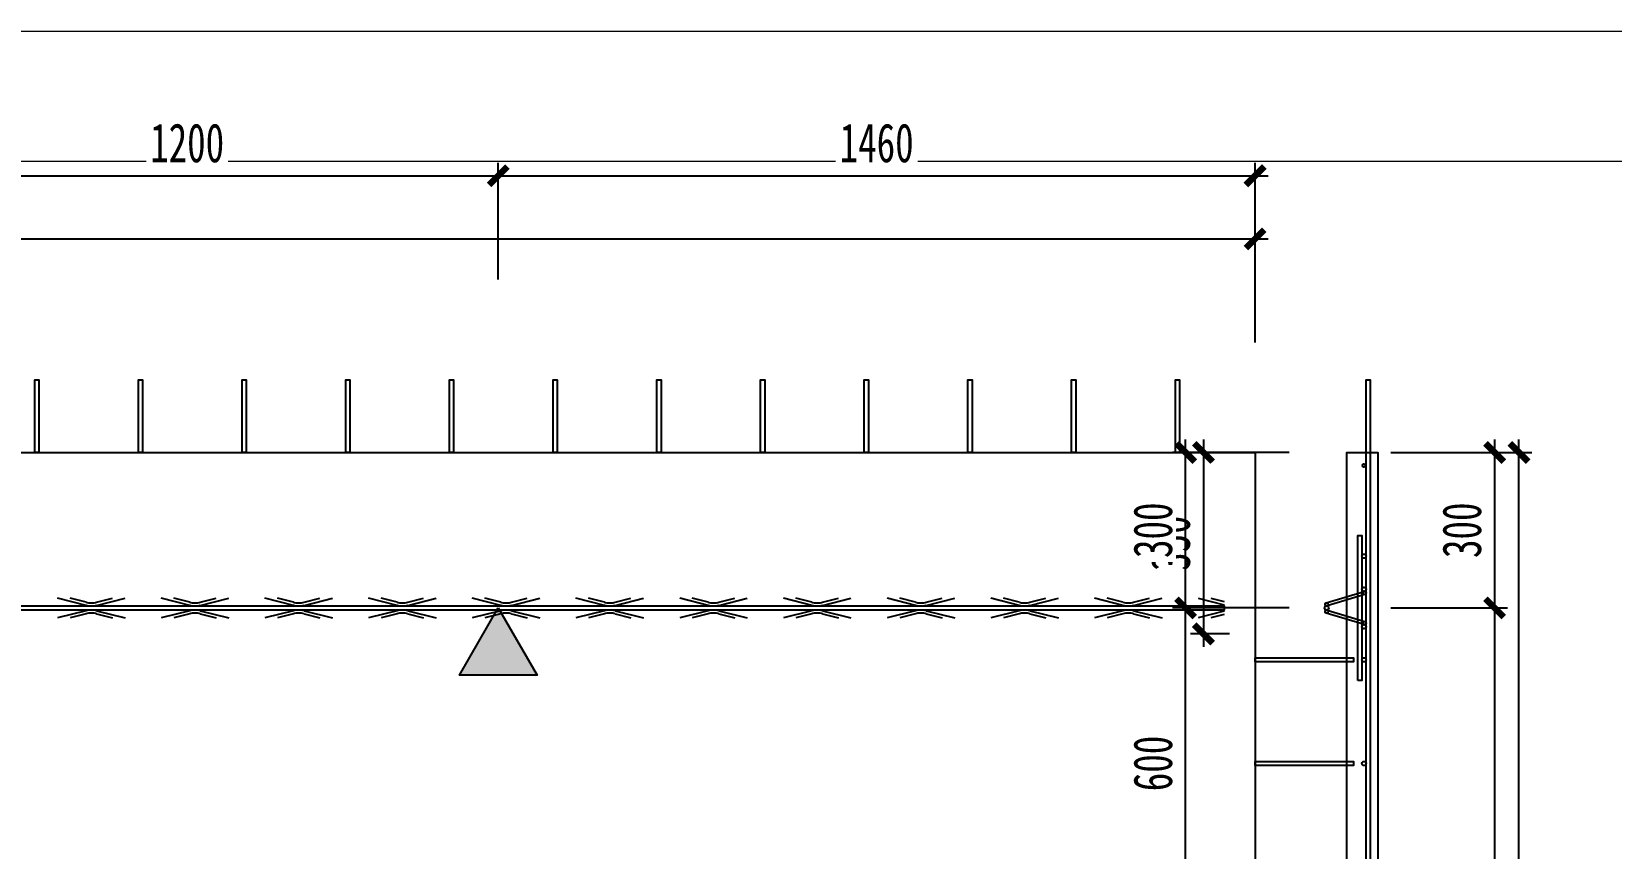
# Model space of a CAD drawing. Extents: x -524 to 129100, y -10500 to 1.
# Drawn here: x 28183 to 31230, y -1576 to 0 of the extents above; entities that cross this region are included whole.
import ezdxf

# ---------------------------------------------------------------- set-up
doc = ezdxf.new("R2010")
doc.units = 0
doc.header["$LTSCALE"] = 250
doc.linetypes.add('BeePC_CENTER', pattern=[2, 1.25, -0.25, 0.25, -0.25])
doc.layers.get('0').update_dxf_attribs({"linetype": 'CONTINUOUS'})
doc.layers.get('Defpoints').update_dxf_attribs({"linetype": 'CONTINUOUS'})
for name, color, linetype in [('BeePC-CCBZ', 110, 'CONTINUOUS'), ('BeePC-GJ-LEVEL', 141, 'CONTINUOUS'), ('BeePC-GJ-Truss', 185, 'CONTINUOUS'), ('BeePC-TONG-ZT', 50, 'CONTINUOUS')]:
    doc.layers.add(name, color=color, linetype=linetype)
doc.layers.add('G-ANNO-TTLB', color=7, linetype='CONTINUOUS', lineweight=9)
doc.layers.add('G-ANNO-TTLB-THIN', color=7, linetype='CONTINUOUS', lineweight=9)
doc.styles.add('BeePC_Dim', font='simfang.ttf', dxfattribs={"width": 0.7})
doc.dimstyles.new('BeePC_DIM_25_25', dxfattribs={"dimtxt": 75, "dimasz": 25, "dimexe": 25, "dimexo": 0, "dimgap": 25, "dimtad": 1, "dimdec": 0, "dimzin": 0, "dimdsep": 46, "dimtxsty": 'BeePC_Dim', "dimblk": 'ARCHTICK', "dimcen": 0, "dimdle": 25, "dimclrt": 7, "dimadec": 0, "dimazin": 0, "dimtfac": 1, "dimtdec": 0, "dimtix": 1, "dimtmove": 2, "dimatfit": 3, "dimfxl": 250, "dimfxlon": 1, "dimtfill": 1, "dimtolj": 1, "dimtzin": 0, "dimarcsym": 0})

# ---------------------------------------------------------------- blocks, each defined once
blk = doc.blocks.new('A2-嗡嗡 - A2_嗡嗡-493291-DB1详图')
at = {"layer": 'G-ANNO-TTLB'}
blk.add_line((27.5, -113), (586.5, -113), dxfattribs=at)
at = {"layer": 'G-ANNO-TTLB-THIN'}
blk.add_line((596.5, -103), (2.5, -103), dxfattribs=at)
blk = doc.blocks.new('BeePC_HangPoint')
at = {"ltscale": 25}
h = blk.add_hatch(color=256, dxfattribs=at)
h.dxf.hatch_style = 1
h.paths.add_polyline_path([(0, 0), (-75, -129.9), (75, -129.9)])
blk.add_lwpolyline([(0, 0), (75, -129.9), (-75, -129.9)], close=True, dxfattribs=at)
blk = doc.blocks.new('_ArchTick')
at = {"color": 0, "linetype": 'ByBlock', "const_width": 0.5}
blk.add_lwpolyline([(-0.71, -0.71), (0.71, 0.71)], dxfattribs=at)
blk = doc.blocks.new('*D74')
at = {"layer": 'BeePC-CCBZ', "color": 0, "lineweight": -2, "transparency": 16777216}
for p, q in [((23272.8, -600.1), (23272.8, -375.1)), ((30542.4, -600.1), (30542.4, -375.1)), ((23247.8, -400.1), (30567.4, -400.1))]:
    blk.add_line(p, q, dxfattribs=at)
at = {"layer": 'Defpoints', "color": 0, "transparency": 16777216}
for p in [(30542.4, -400.1), (23272.8, -772.1), (30542.4, -2012.1)]:
    blk.add_point(p, dxfattribs=at)
at = {"layer": 'BeePC-CCBZ', "color": 0, "lineweight": -2, "transparency": 16777216, "xscale": 25, "yscale": 25, "zscale": 25, "rotation": 180}
blk.add_blockref('_ArchTick', (23272.8, -400.1), dxfattribs=at)
at = {"layer": 'BeePC-CCBZ', "color": 0, "lineweight": -2, "transparency": 16777216, "xscale": 25, "yscale": 25, "zscale": 25}
blk.add_blockref('_ArchTick', (30542.4, -400.1), dxfattribs=at)
at = {"layer": 'BeePC-CCBZ', "color": 7, "linetype": 'BeePC_CENTER', "transparency": 16777216, "insert": (26907.6, -337.2), "char_height": 75, "attachment_point": 5, "style": 'BeePC_Dim', "bg_fill": 3, "box_fill_scale": 1.1, "bg_fill_color": 256, "bg_fill_true_color": 13158600, "bg_fill_transparency": 0}
blk.add_mtext('\\A1;7270', dxfattribs=at)
blk = doc.blocks.new('*D79')
at = {"layer": 'BeePC-CCBZ', "color": 0, "lineweight": -2, "transparency": 16777216}
for p, q in [((27882.6, -478.1), (27882.6, -253.1)), ((29082.6, -478.1), (29082.6, -253.1)), ((27857.6, -278.1), (29107.6, -278.1))]:
    blk.add_line(p, q, dxfattribs=at)
at = {"layer": 'Defpoints', "color": 0, "transparency": 16777216}
for p in [(29082.6, -278.1), (27882.6, -2912.1), (29082.6, -2912.1)]:
    blk.add_point(p, dxfattribs=at)
at = {"layer": 'BeePC-CCBZ', "color": 0, "lineweight": -2, "transparency": 16777216, "xscale": 25, "yscale": 25, "zscale": 25, "rotation": 180}
blk.add_blockref('_ArchTick', (27882.6, -278.1), dxfattribs=at)
at = {"layer": 'BeePC-CCBZ', "color": 0, "lineweight": -2, "transparency": 16777216, "xscale": 25, "yscale": 25, "zscale": 25}
blk.add_blockref('_ArchTick', (29082.6, -278.1), dxfattribs=at)
at = {"layer": 'BeePC-CCBZ', "color": 7, "linetype": 'BeePC_CENTER', "transparency": 16777216, "insert": (28482.6, -215.2), "char_height": 75, "attachment_point": 5, "style": 'BeePC_Dim', "bg_fill": 3, "box_fill_scale": 1.1, "bg_fill_color": 256, "bg_fill_true_color": 13158600, "bg_fill_transparency": 0}
blk.add_mtext('\\A1;1200', dxfattribs=at)
blk = doc.blocks.new('*D80')
at = {"layer": 'BeePC-CCBZ', "color": 0, "lineweight": -2, "transparency": 16777216}
for p, q in [((29082.6, -478.1), (29082.6, -253.1)), ((30542.4, -478.1), (30542.4, -253.1)), ((29057.6, -278.1), (30567.4, -278.1))]:
    blk.add_line(p, q, dxfattribs=at)
at = {"layer": 'Defpoints', "color": 0, "transparency": 16777216}
for p in [(30542.4, -278.1), (30542.4, -2012.1), (29082.6, -2912.1)]:
    blk.add_point(p, dxfattribs=at)
at = {"layer": 'BeePC-CCBZ', "color": 0, "lineweight": -2, "transparency": 16777216, "xscale": 25, "yscale": 25, "zscale": 25, "rotation": 180}
blk.add_blockref('_ArchTick', (29082.6, -278.1), dxfattribs=at)
at = {"layer": 'BeePC-CCBZ', "color": 0, "lineweight": -2, "transparency": 16777216, "xscale": 25, "yscale": 25, "zscale": 25}
blk.add_blockref('_ArchTick', (30542.4, -278.1), dxfattribs=at)
at = {"layer": 'BeePC-CCBZ', "color": 7, "linetype": 'BeePC_CENTER', "transparency": 16777216, "insert": (29812.5, -215.2), "char_height": 75, "attachment_point": 5, "style": 'BeePC_Dim', "bg_fill": 3, "box_fill_scale": 1.1, "bg_fill_color": 256, "bg_fill_true_color": 13158600, "bg_fill_transparency": 0}
blk.add_mtext('\\A1;1460', dxfattribs=at)
blk = doc.blocks.new('*D81')
at = {"layer": 'BeePC-CCBZ', "color": 0, "lineweight": -2, "transparency": 16777216}
for p, q in [((30442.8, -787.1), (30442.8, -1187.1)), ((30392.8, -812.1), (30467.8, -812.1)), ((30492.8, -1162.1), (30417.8, -1162.1))]:
    blk.add_line(p, q, dxfattribs=at)
at = {"layer": 'Defpoints', "color": 0, "transparency": 16777216}
for p in [(26782.6, -812.1), (30442.8, -1162.1), (30957.8, -1162.1)]:
    blk.add_point(p, dxfattribs=at)
at = {"layer": 'BeePC-CCBZ', "color": 0, "lineweight": -2, "transparency": 16777216, "xscale": 25, "yscale": 25, "zscale": 25}
for p, rotation in [((30442.8, -812.1), 90), ((30442.8, -1162.1), 270)]:
    blk.add_blockref('_ArchTick', p, dxfattribs=dict(at, rotation=rotation))
at = {"layer": 'BeePC-CCBZ', "color": 7, "linetype": 'BeePC_CENTER', "transparency": 16777216, "insert": (30379.9, -987.1), "char_height": 75, "attachment_point": 5, "rotation": 90, "style": 'BeePC_Dim', "bg_fill": 3, "box_fill_scale": 1.1, "bg_fill_color": 256, "bg_fill_true_color": 13158600, "bg_fill_transparency": 0}
blk.add_mtext('\\A1;350', dxfattribs=at)
blk = doc.blocks.new('*D86')
at = {"layer": 'BeePC-CCBZ', "color": 0, "lineweight": -2, "transparency": 16777216}
for p, q in [((31004.4, -787.1), (31004.4, -1137.1)), ((30804.4, -812.1), (31029.4, -812.1)), ((30804.4, -1112.1), (31029.4, -1112.1))]:
    blk.add_line(p, q, dxfattribs=at)
at = {"layer": 'Defpoints', "color": 0, "transparency": 16777216}
for p in [(26782.6, -812.1), (24482.6, -1112.1), (31004.4, -1112.1)]:
    blk.add_point(p, dxfattribs=at)
at = {"layer": 'BeePC-CCBZ', "color": 0, "lineweight": -2, "transparency": 16777216, "xscale": 25, "yscale": 25, "zscale": 25}
for p, rotation in [((31004.4, -812.1), 90), ((31004.4, -1112.1), 270)]:
    blk.add_blockref('_ArchTick', p, dxfattribs=dict(at, rotation=rotation))
at = {"layer": 'BeePC-CCBZ', "color": 7, "linetype": 'BeePC_CENTER', "transparency": 16777216, "insert": (30941.5, -962.1), "char_height": 75, "attachment_point": 5, "rotation": 90, "style": 'BeePC_Dim', "bg_fill": 3, "box_fill_scale": 1.1, "bg_fill_color": 256, "bg_fill_true_color": 13158600, "bg_fill_transparency": 0}
blk.add_mtext('\\A1;300', dxfattribs=at)
blk = doc.blocks.new('*D87')
at = {"layer": 'BeePC-CCBZ', "color": 0, "lineweight": -2, "transparency": 16777216}
for p, q in [((31004.4, -1087.1), (31004.4, -2937.1)), ((30804.4, -1112.1), (31029.4, -1112.1)), ((30804.4, -2912.1), (31029.4, -2912.1))]:
    blk.add_line(p, q, dxfattribs=at)
at = {"layer": 'Defpoints', "color": 0, "transparency": 16777216}
for p in [(24482.6, -1112.1), (24482.6, -2912.1), (31004.4, -2912.1)]:
    blk.add_point(p, dxfattribs=at)
at = {"layer": 'BeePC-CCBZ', "color": 0, "lineweight": -2, "transparency": 16777216, "xscale": 25, "yscale": 25, "zscale": 25}
for p, rotation in [((31004.4, -1112.1), 90), ((31004.4, -2912.1), 270)]:
    blk.add_blockref('_ArchTick', p, dxfattribs=dict(at, rotation=rotation))
at = {"layer": 'BeePC-CCBZ', "color": 7, "linetype": 'BeePC_CENTER', "transparency": 16777216, "insert": (30941.5, -2012.1), "char_height": 75, "attachment_point": 5, "rotation": 90, "style": 'BeePC_Dim', "bg_fill": 3, "box_fill_scale": 1.1, "bg_fill_color": 256, "bg_fill_true_color": 13158600, "bg_fill_transparency": 0}
blk.add_mtext('\\A1;1800', dxfattribs=at)
blk = doc.blocks.new('*D96')
at = {"layer": 'BeePC-CCBZ', "color": 0, "lineweight": -2, "transparency": 16777216}
for p, q in [((30408.4, -1737.1), (30408.4, -1087.1)), ((30608.4, -1112.1), (30383.4, -1112.1)), ((30608.4, -1712.1), (30383.4, -1712.1))]:
    blk.add_line(p, q, dxfattribs=at)
at = {"layer": 'Defpoints', "color": 0, "transparency": 16777216}
for p in [(30408.4, -1112.1), (30680.4, -1112.1), (30680.4, -1712.1)]:
    blk.add_point(p, dxfattribs=at)
at = {"layer": 'BeePC-CCBZ', "color": 0, "lineweight": -2, "transparency": 16777216, "xscale": 25, "yscale": 25, "zscale": 25}
for p, rotation in [((30408.4, -1112.1), 90), ((30408.4, -1712.1), 270)]:
    blk.add_blockref('_ArchTick', p, dxfattribs=dict(at, rotation=rotation))
at = {"layer": 'BeePC-CCBZ', "color": 7, "linetype": 'BeePC_CENTER', "transparency": 16777216, "insert": (30345.5, -1412.1), "char_height": 75, "attachment_point": 5, "rotation": 90, "style": 'BeePC_Dim', "bg_fill": 3, "box_fill_scale": 1.1, "bg_fill_color": 256, "bg_fill_true_color": 13158600, "bg_fill_transparency": 0}
blk.add_mtext('\\A1;600', dxfattribs=at)
blk = doc.blocks.new('*D97')
at = {"layer": 'BeePC-CCBZ', "color": 0, "lineweight": -2, "transparency": 16777216}
for p, q in [((30408.4, -1137.1), (30408.4, -787.1)), ((30608.4, -812.1), (30383.4, -812.1)), ((30608.4, -1112.1), (30383.4, -1112.1))]:
    blk.add_line(p, q, dxfattribs=at)
at = {"layer": 'Defpoints', "color": 0, "transparency": 16777216}
for p in [(30408.4, -812.1), (30749.4, -812.1), (30680.4, -1112.1)]:
    blk.add_point(p, dxfattribs=at)
at = {"layer": 'BeePC-CCBZ', "color": 0, "lineweight": -2, "transparency": 16777216, "xscale": 25, "yscale": 25, "zscale": 25}
for p, rotation in [((30408.4, -812.1), 90), ((30408.4, -1112.1), 270)]:
    blk.add_blockref('_ArchTick', p, dxfattribs=dict(at, rotation=rotation))
at = {"layer": 'BeePC-CCBZ', "color": 7, "linetype": 'BeePC_CENTER', "transparency": 16777216, "insert": (30345.5, -962.1), "char_height": 75, "attachment_point": 5, "rotation": 90, "style": 'BeePC_Dim', "bg_fill": 3, "box_fill_scale": 1.1, "bg_fill_color": 256, "bg_fill_true_color": 13158600, "bg_fill_transparency": 0}
blk.add_mtext('\\A1;300', dxfattribs=at)
blk = doc.blocks.new('*D99')
at = {"layer": 'BeePC-CCBZ', "color": 0, "lineweight": -2, "transparency": 16777216}
for p, q in [((31051.4, -3237.1), (31051.4, -787.1)), ((30851.4, -812.1), (31076.4, -812.1)), ((30851.4, -3212.1), (31076.4, -3212.1))]:
    blk.add_line(p, q, dxfattribs=at)
at = {"layer": 'Defpoints', "color": 0, "transparency": 16777216}
for p in [(30749.4, -812.1), (31051.4, -812.1), (30749.4, -3212.1)]:
    blk.add_point(p, dxfattribs=at)
at = {"layer": 'BeePC-CCBZ', "color": 0, "lineweight": -2, "transparency": 16777216, "xscale": 25, "yscale": 25, "zscale": 25}
for p, rotation in [((31051.4, -812.1), 90), ((31051.4, -3212.1), 270)]:
    blk.add_blockref('_ArchTick', p, dxfattribs=dict(at, rotation=rotation))
at = {"layer": 'BeePC-CCBZ', "color": 7, "linetype": 'BeePC_CENTER', "transparency": 16777216, "insert": (30988.5, -2012.1), "char_height": 75, "attachment_point": 5, "rotation": 90, "style": 'BeePC_Dim', "bg_fill": 3, "box_fill_scale": 1.1, "bg_fill_color": 256, "bg_fill_true_color": 13158600, "bg_fill_transparency": 0}
blk.add_mtext('\\A1;2400', dxfattribs=at)

msp = doc.modelspace()

# ---------------------------------------------------------------- block references
at = {"xscale": 25, "yscale": 25, "zscale": 25}
msp.add_blockref('A2-嗡嗡 - A2_嗡嗡-493291-DB1详图', (22787.5, 2575), dxfattribs=at)

# ---------------------------------------------------------------- next in the draw order: linework, layer by layer
msp.add_lwpolyline([(30740.4, -1252.1), (30740.4, -972.1), (30748.4, -972.1), (30748.4, -1252.1), (30740.4, -1252.1)])
at = {"layer": 'BeePC-GJ-LEVEL'}
for points in [[(28188.6, -812.1), (28188.6, -672.1), (28196.6, -672.1), (28196.6, -812.1), (28188.6, -812.1)], [(28388.6, -812.1), (28388.6, -672.1), (28396.6, -672.1), (28396.6, -812.1), (28388.6, -812.1)], [(28588.6, -812.1), (28588.6, -672.1), (28596.6, -672.1), (28596.6, -812.1), (28588.6, -812.1)], [(28788.6, -812.1), (28788.6, -672.1), (28796.6, -672.1), (28796.6, -812.1), (28788.6, -812.1)], [(28988.6, -812.1), (28988.6, -672.1), (28996.6, -672.1), (28996.6, -812.1), (28988.6, -812.1)], [(29188.6, -812.1), (29188.6, -672.1), (29196.6, -672.1), (29196.6, -812.1), (29188.6, -812.1)], [(29388.6, -812.1), (29388.6, -672.1), (29396.6, -672.1), (29396.6, -812.1), (29388.6, -812.1)], [(29588.6, -812.1), (29588.6, -672.1), (29596.6, -672.1), (29596.6, -812.1), (29588.6, -812.1)], [(29788.6, -812.1), (29788.6, -672.1), (29796.6, -672.1), (29796.6, -812.1), (29788.6, -812.1)], [(29988.6, -812.1), (29988.6, -672.1), (29996.6, -672.1), (29996.6, -812.1), (29988.6, -812.1)], [(30188.6, -812.1), (30188.6, -672.1), (30196.6, -672.1), (30196.6, -812.1), (30188.6, -812.1)], [(30388.6, -812.1), (30388.6, -672.1), (30396.6, -672.1), (30396.6, -812.1), (30388.6, -812.1)], [(30542.4, -1208.1), (30732.4, -1208.1), (30732.4, -1216.1), (30542.4, -1216.1), (30542.4, -1208.1)], [(30542.4, -1408.1), (30732.4, -1408.1), (30732.4, -1416.1), (30542.4, -1416.1), (30542.4, -1408.1)]]:
    msp.add_lwpolyline(points, dxfattribs=at)
msp.add_lwpolyline([(30756.4, -3663.1), (30756.4, -672.1), (30764.4, -672.1), (30764.4, -3663.1, -0.668179), (30723.5, -3680.1), (30695.2, -3651.8), (30700.8, -3646.1), (30729.1, -3674.4, 0.668179), (30756.4, -3663.1, -0.668179), (30729.1, -3674.4, 0.668179), (30756.4, -3663.1)], format="xyb", dxfattribs=at)
for centre, radius in [((30752.4, -837.1), 3), ((30752.4, -837.1), 3), ((30752.4, -837.1), 3), ((30752.4, -1012.1), 4), ((30752.4, -1012.1), 4), ((30752.4, -1012.1), 4), ((30752.4, -1212.1), 4), ((30752.4, -1212.1), 4), ((30752.4, -1212.1), 4), ((30752.4, -1412.1), 4), ((30752.4, -1412.1), 4), ((30752.4, -1412.1), 4)]:
    msp.add_circle(centre, radius, dxfattribs=at)
at = {"layer": 'BeePC-GJ-Truss'}
for points in [[(23297.8, -1108.1), (30482.8, -1108.1), (30482.8, -1116.1), (23297.8, -1116.1), (23297.8, -1108.1), (23301.2, -1108), (23304.4, -1107.6), (23308, -1107), (23363, -1093.4)], [(28287.6, -1107), (28232.6, -1093.4)], [(28287.6, -1101), (28256.9, -1093.4)], [(28308, -1107), (28363, -1093.4)], [(28308, -1101), (28338.7, -1093.4)], [(28487.6, -1107), (28432.6, -1093.4)], [(28487.6, -1101), (28456.9, -1093.4)], [(28508, -1107), (28563, -1093.4)], [(28508, -1101), (28538.7, -1093.4)], [(28687.6, -1107), (28632.6, -1093.4)], [(28687.6, -1101), (28656.9, -1093.4)], [(28708, -1107), (28763, -1093.4)], [(28708, -1101), (28738.7, -1093.4)], [(28887.6, -1107), (28832.6, -1093.4)], [(28887.6, -1101), (28856.9, -1093.4)], [(28908, -1107), (28963, -1093.4)], [(28908, -1101), (28938.7, -1093.4)], [(29087.6, -1107), (29032.6, -1093.4)], [(29087.6, -1101), (29056.9, -1093.4)], [(29108, -1107), (29163, -1093.4)], [(29108, -1101), (29138.7, -1093.4)], [(29287.6, -1107), (29232.6, -1093.4)], [(29287.6, -1101), (29256.9, -1093.4)], [(29308, -1107), (29363, -1093.4)], [(29308, -1101), (29338.7, -1093.4)], [(29487.6, -1107), (29432.6, -1093.4)], [(29487.6, -1101), (29456.9, -1093.4)], [(29508, -1107), (29563, -1093.4)], [(29508, -1101), (29538.7, -1093.4)], [(29687.6, -1107), (29632.6, -1093.4)], [(29687.6, -1101), (29656.9, -1093.4)], [(29708, -1107), (29763, -1093.4)], [(29708, -1101), (29738.7, -1093.4)], [(29887.6, -1107), (29832.6, -1093.4)], [(29887.6, -1101), (29856.9, -1093.4)], [(29908, -1107), (29963, -1093.4)], [(29908, -1101), (29938.7, -1093.4)], [(30087.6, -1107), (30032.6, -1093.4)], [(30087.6, -1101), (30056.9, -1093.4)], [(30108, -1107), (30163, -1093.4)], [(30108, -1101), (30138.7, -1093.4)], [(30287.6, -1107), (30232.6, -1093.4)], [(30287.6, -1101), (30256.9, -1093.4)], [(30308, -1107), (30363, -1093.4)], [(30308, -1101), (30338.7, -1093.4)], [(30432.6, -1093.4), (30482.8, -1105.8)], [(30456.9, -1093.4), (30482.8, -1099.8)], [(28287.6, -1117.3), (28232.6, -1130.9)], [(28287.6, -1123.3), (28256.9, -1130.9)], [(28308, -1117.3), (28363, -1130.9)], [(28308, -1123.3), (28338.7, -1130.9)], [(28487.6, -1117.3), (28432.6, -1130.9)], [(28487.6, -1123.3), (28456.9, -1130.9)], [(28508, -1117.3), (28563, -1130.9)], [(28508, -1123.3), (28538.7, -1130.9)], [(28687.6, -1117.3), (28632.6, -1130.9)], [(28687.6, -1123.3), (28656.9, -1130.9)], [(28708, -1117.3), (28763, -1130.9)], [(28708, -1123.3), (28738.7, -1130.9)], [(28887.6, -1117.3), (28832.6, -1130.9)], [(28887.6, -1123.3), (28856.9, -1130.9)], [(28908, -1117.3), (28963, -1130.9)], [(28908, -1123.3), (28938.7, -1130.9)], [(29087.6, -1117.3), (29032.6, -1130.9)], [(29087.6, -1123.3), (29056.9, -1130.9)], [(29108, -1117.3), (29163, -1130.9)], [(29108, -1123.3), (29138.7, -1130.9)], [(29287.6, -1117.3), (29232.6, -1130.9)], [(29287.6, -1123.3), (29256.9, -1130.9)], [(29308, -1117.3), (29363, -1130.9)], [(29308, -1123.3), (29338.7, -1130.9)], [(29487.6, -1117.3), (29432.6, -1130.9)], [(29487.6, -1123.3), (29456.9, -1130.9)], [(29508, -1117.3), (29563, -1130.9)], [(29508, -1123.3), (29538.7, -1130.9)], [(29687.6, -1117.3), (29632.6, -1130.9)], [(29687.6, -1123.3), (29656.9, -1130.9)], [(29708, -1117.3), (29763, -1130.9)], [(29708, -1123.3), (29738.7, -1130.9)], [(29887.6, -1117.3), (29832.6, -1130.9)], [(29887.6, -1123.3), (29856.9, -1130.9)], [(29908, -1117.3), (29963, -1130.9)], [(29908, -1123.3), (29938.7, -1130.9)], [(30087.6, -1117.3), (30032.6, -1130.9)], [(30087.6, -1123.3), (30056.9, -1130.9)], [(30108, -1117.3), (30163, -1130.9)], [(30108, -1123.3), (30138.7, -1130.9)], [(30287.6, -1117.3), (30232.6, -1130.9)], [(30287.6, -1123.3), (30256.9, -1130.9)], [(30308, -1117.3), (30363, -1130.9)], [(30308, -1123.3), (30338.7, -1130.9)], [(30482.8, -1118.5), (30432.6, -1130.9)], [(30482.8, -1124.5), (30456.9, -1130.9)]]:
    msp.add_lwpolyline(points, dxfattribs=at)
for points in [[(30679.6, -1102.2), (30752.6, -1080.2, -1), (30754.3, -1086), (30681.3, -1108, -1), (30679.6, -1102.2)], [(30752.6, -1144), (30679.6, -1122, -1), (30681.3, -1116.2), (30754.3, -1138.2, -1), (30752.6, -1144)]]:
    msp.add_lwpolyline(points, format="xyb", dxfattribs=at)
for centre, radius in [((30752.4, -1076.1), 4), ((30753.4, -1083.1), 3), ((30680.4, -1112.1), 4), ((30680.4, -1112.1), 4), ((30680.4, -1105.1), 3), ((30680.4, -1119.1), 3), ((30752.4, -1148.1), 4), ((30753.4, -1141.1), 3)]:
    msp.add_circle(centre, radius, dxfattribs=at)
for centre, major_axis, start_param, end_param in [((28296.6, -1098.7), (12, 0), 3.861169, 4.813041), ((28299, -1102.9), (18, 0), 4.026697, 4.647513), ((28299, -1121.3), (18, 0), 1.635672, 2.256488), ((28296.6, -1125.6), (12, 0), 1.470144, 2.422017), ((28299, -1098.7), (12, 0), 4.611737, 5.563609), ((28296.6, -1102.9), (18, 0), 4.777265, 5.398081), ((28296.6, -1121.3), (18, 0), 0.885104, 1.50592), ((28299, -1125.6), (12, 0), 0.719576, 1.671449), ((28496.6, -1098.7), (12, 0), 3.861169, 4.813041), ((28499, -1102.9), (18, 0), 4.026697, 4.647513), ((28499, -1121.3), (18, 0), 1.635672, 2.256488), ((28496.6, -1125.6), (12, 0), 1.470144, 2.422017), ((28499, -1098.7), (12, 0), 4.611737, 5.563609), ((28496.6, -1102.9), (18, 0), 4.777265, 5.398081), ((28496.6, -1121.3), (18, 0), 0.885104, 1.50592), ((28499, -1125.6), (12, 0), 0.719576, 1.671449), ((28696.6, -1098.7), (12, 0), 3.861169, 4.813041), ((28699, -1102.9), (18, 0), 4.026697, 4.647513), ((28699, -1121.3), (18, 0), 1.635672, 2.256488), ((28696.6, -1125.6), (12, 0), 1.470144, 2.422017), ((28699, -1098.7), (12, 0), 4.611737, 5.563609), ((28696.6, -1102.9), (18, 0), 4.777265, 5.398081), ((28696.6, -1121.3), (18, 0), 0.885104, 1.50592), ((28699, -1125.6), (12, 0), 0.719576, 1.671449), ((28896.6, -1098.7), (12, 0), 3.861169, 4.813041), ((28899, -1102.9), (18, 0), 4.026697, 4.647513), ((28899, -1121.3), (18, 0), 1.635672, 2.256488), ((28896.6, -1125.6), (12, 0), 1.470144, 2.422017), ((28899, -1098.7), (12, 0), 4.611737, 5.563609), ((28896.6, -1102.9), (18, 0), 4.777265, 5.398081), ((28896.6, -1121.3), (18, 0), 0.885104, 1.50592), ((28899, -1125.6), (12, 0), 0.719576, 1.671449), ((29096.6, -1098.7), (12, 0), 3.861169, 4.813041), ((29099, -1102.9), (18, 0), 4.026697, 4.647513), ((29099, -1121.3), (18, 0), 1.635672, 2.256488), ((29096.6, -1125.6), (12, 0), 1.470144, 2.422017), ((29099, -1098.7), (12, 0), 4.611737, 5.563609), ((29096.6, -1102.9), (18, 0), 4.777265, 5.398081), ((29096.6, -1121.3), (18, 0), 0.885104, 1.50592), ((29099, -1125.6), (12, 0), 0.719576, 1.671449), ((29296.6, -1098.7), (12, 0), 3.861169, 4.813041), ((29299, -1102.9), (18, 0), 4.026697, 4.647513), ((29299, -1121.3), (18, 0), 1.635672, 2.256488), ((29296.6, -1125.6), (12, 0), 1.470144, 2.422017), ((29299, -1098.7), (12, 0), 4.611737, 5.563609), ((29296.6, -1102.9), (18, 0), 4.777265, 5.398081), ((29296.6, -1121.3), (18, 0), 0.885104, 1.50592), ((29299, -1125.6), (12, 0), 0.719576, 1.671449), ((29496.6, -1098.7), (12, 0), 3.861169, 4.813041), ((29499, -1102.9), (18, 0), 4.026697, 4.647513), ((29499, -1121.3), (18, 0), 1.635672, 2.256488), ((29496.6, -1125.6), (12, 0), 1.470144, 2.422017), ((29499, -1098.7), (12, 0), 4.611737, 5.563609), ((29496.6, -1102.9), (18, 0), 4.777265, 5.398081), ((29496.6, -1121.3), (18, 0), 0.885104, 1.50592), ((29499, -1125.6), (12, 0), 0.719576, 1.671449), ((29696.6, -1098.7), (12, 0), 3.861169, 4.813041), ((29699, -1102.9), (18, 0), 4.026697, 4.647513), ((29699, -1121.3), (18, 0), 1.635672, 2.256488), ((29696.6, -1125.6), (12, 0), 1.470144, 2.422017), ((29699, -1098.7), (12, 0), 4.611737, 5.563609), ((29696.6, -1102.9), (18, 0), 4.777265, 5.398081), ((29696.6, -1121.3), (18, 0), 0.885104, 1.50592), ((29699, -1125.6), (12, 0), 0.719576, 1.671449), ((29896.6, -1098.7), (12, 0), 3.861169, 4.813041), ((29899, -1102.9), (18, 0), 4.026697, 4.647513), ((29899, -1121.3), (18, 0), 1.635672, 2.256488), ((29896.6, -1125.6), (12, 0), 1.470144, 2.422017), ((29899, -1098.7), (12, 0), 4.611737, 5.563609), ((29896.6, -1102.9), (18, 0), 4.777265, 5.398081), ((29896.6, -1121.3), (18, 0), 0.885104, 1.50592), ((29899, -1125.6), (12, 0), 0.719576, 1.671449), ((30096.6, -1098.7), (12, 0), 3.861169, 4.813041), ((30099, -1102.9), (18, 0), 4.026697, 4.647513), ((30099, -1121.3), (18, 0), 1.635672, 2.256488), ((30096.6, -1125.6), (12, 0), 1.470144, 2.422017), ((30099, -1098.7), (12, 0), 4.611737, 5.563609), ((30096.6, -1102.9), (18, 0), 4.777265, 5.398081), ((30096.6, -1121.3), (18, 0), 0.885104, 1.50592), ((30099, -1125.6), (12, 0), 0.719576, 1.671449), ((30296.6, -1098.7), (12, 0), 3.861169, 4.813041), ((30299, -1102.9), (18, 0), 4.026697, 4.647513), ((30299, -1121.3), (18, 0), 1.635672, 2.256488), ((30296.6, -1125.6), (12, 0), 1.470144, 2.422017), ((30299, -1098.7), (12, 0), 4.611737, 5.563609), ((30296.6, -1102.9), (18, 0), 4.777265, 5.398081), ((30296.6, -1121.3), (18, 0), 0.885104, 1.50592), ((30299, -1125.6), (12, 0), 0.719576, 1.671449)]:
    msp.add_ellipse(centre, major_axis=major_axis, ratio=0.288551, start_param=start_param, end_param=end_param, dxfattribs=at)
at = {"layer": 'BeePC-TONG-ZT'}
for points in [[(23272.8, -1162.1), (23272.8, -812.1), (30542.4, -812.1), (30542.4, -3212.1), (23022.8, -3212.1), (23022.8, -1162.1), (23272.8, -1162.1)], [(30719.4, -3212.1), (30719.4, -812.1), (30779.4, -812.1), (30779.4, -3212.1), (30719.4, -3212.1)]]:
    msp.add_lwpolyline(points, dxfattribs=at)

# ---------------------------------------------------------------- next in the draw order: block references
msp.add_blockref('BeePC_HangPoint', (29082.6, -1112.1))

# ---------------------------------------------------------------- next in the draw order: dimensions: what is measured, and where the dimension line sits
at = {"layer": 'BeePC-CCBZ'}
dim = msp.add_linear_dim(base=(30542.4, -400.1), p1=(23272.8, -772.1), p2=(30542.4, -2012.1), angle=0, dimstyle='BeePC_DIM_25_25', override={"dimfxl": 200}, dxfattribs=at)
dim.commit()
dim.dimension.update_dxf_attribs({"geometry": '*D74', "text_midpoint": (26907.6, -337.2)})

# ---------------------------------------------------------------- next in the draw order: dimensions: what is measured, and where the dimension line sits
dim = msp.add_linear_dim(base=(29082.6, -278.1), p1=(27882.6, -2912.1), p2=(29082.6, -2912.1), angle=0, dimstyle='BeePC_DIM_25_25', override={"dimfxl": 200}, dxfattribs=at)
dim.commit()
dim.dimension.update_dxf_attribs({"geometry": '*D79', "text_midpoint": (28482.6, -215.2)})

# ---------------------------------------------------------------- next in the draw order: dimensions: what is measured, and where the dimension line sits
dim = msp.add_linear_dim(base=(30542.4, -278.1), p1=(29082.6, -2912.1), p2=(30542.4, -2012.1), angle=0, dimstyle='BeePC_DIM_25_25', override={"dimfxl": 200}, dxfattribs=at)
dim.commit()
dim.dimension.update_dxf_attribs({"geometry": '*D80', "text_midpoint": (29812.5, -215.2)})

# ---------------------------------------------------------------- next in the draw order: dimensions: what is measured, and where the dimension line sits
dim = msp.add_linear_dim(base=(30442.8, -1162.1), p1=(26782.6, -812.1), p2=(30957.8, -1162.1), angle=90, dimstyle='BeePC_DIM_25_25', override={"dimfxl": 50}, dxfattribs=at)
dim.commit()
dim.dimension.update_dxf_attribs({"geometry": '*D81', "text_midpoint": (30379.9, -987.1)})

# ---------------------------------------------------------------- next in the draw order: dimensions: what is measured, and where the dimension line sits
dim = msp.add_linear_dim(base=(31004.4, -1112.1), p1=(26782.6, -812.1), p2=(24482.6, -1112.1), angle=90, dimstyle='BeePC_DIM_25_25', override={"dimfxl": 200}, dxfattribs=at)
dim.commit()
dim.dimension.update_dxf_attribs({"geometry": '*D86', "text_midpoint": (30941.5, -962.1)})

# ---------------------------------------------------------------- next in the draw order: dimensions: what is measured, and where the dimension line sits
dim = msp.add_linear_dim(base=(31004.4, -2912.1), p1=(24482.6, -1112.1), p2=(24482.6, -2912.1), angle=90, dimstyle='BeePC_DIM_25_25', override={"dimfxl": 200}, dxfattribs=at)
dim.commit()
dim.dimension.update_dxf_attribs({"geometry": '*D87', "text_midpoint": (30941.5, -2012.1)})

# ---------------------------------------------------------------- next in the draw order: dimensions: what is measured, and where the dimension line sits
dim = msp.add_linear_dim(base=(30408.4, -1112.1), p1=(30680.4, -1712.1), p2=(30680.4, -1112.1), angle=90, dimstyle='BeePC_DIM_25_25', override={"dimfxl": 200}, dxfattribs=at)
dim.commit()
dim.dimension.update_dxf_attribs({"geometry": '*D96', "text_midpoint": (30345.5, -1412.1)})

# ---------------------------------------------------------------- next in the draw order: dimensions: what is measured, and where the dimension line sits
dim = msp.add_linear_dim(base=(30408.4, -812.1), p1=(30680.4, -1112.1), p2=(30749.4, -812.1), angle=90, dimstyle='BeePC_DIM_25_25', override={"dimfxl": 200}, dxfattribs=at)
dim.commit()
dim.dimension.update_dxf_attribs({"geometry": '*D97', "text_midpoint": (30345.5, -962.1)})

# ---------------------------------------------------------------- next in the draw order: dimensions: what is measured, and where the dimension line sits
dim = msp.add_linear_dim(base=(31051.4, -812.1), p1=(30749.4, -3212.1), p2=(30749.4, -812.1), angle=90, dimstyle='BeePC_DIM_25_25', override={"dimfxl": 200}, dxfattribs=at)
dim.commit()
dim.dimension.update_dxf_attribs({"geometry": '*D99', "text_midpoint": (30988.5, -2012.1)})

doc.saveas('drawing.dxf')
